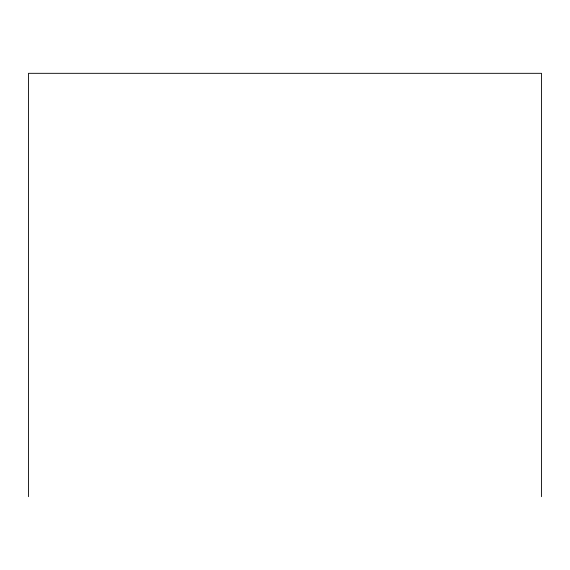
<?xml version="1.0" encoding="UTF-8"?>
<svg xmlns="http://www.w3.org/2000/svg" width="570" height="570" viewBox="0 0 570 570"><rect width="100%" height="100%" fill="white"/><g stroke="black" fill="none" stroke-linecap="round" stroke-linejoin="round"><path stroke-width="0.85" d="M541.5 496.677L541.5 73.323L28.5 73.323L28.5 496.677"/></g></svg>
